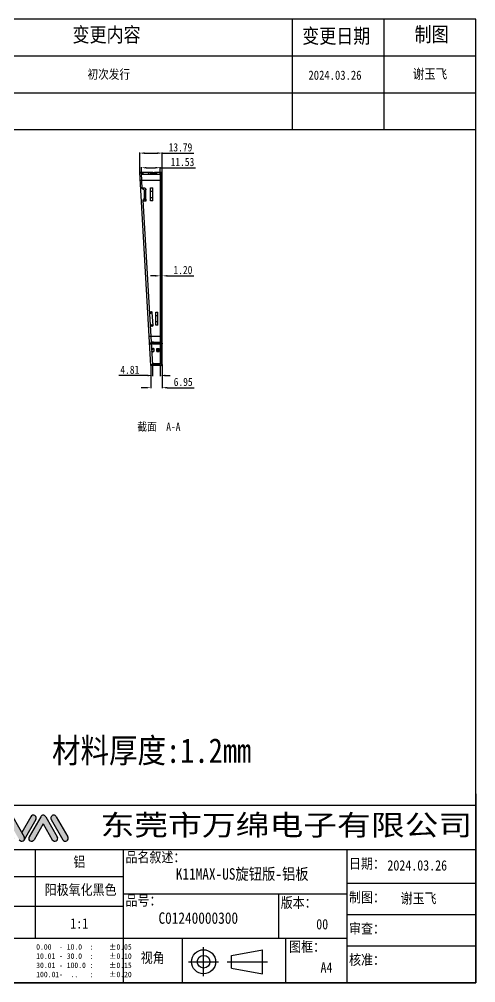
# Model space of a CAD drawing. Header units: millimetres. Extents: x 1550 to 2382, y -1061 to -419.
# Drawn here: x 2103 to 2382, y -1061 to -473 of the extents above; entities that cross this region are included whole.
import ezdxf

# ---------------------------------------------------------------- set-up
doc = ezdxf.new("R2010")
doc.units = ezdxf.units.MM
doc.header["$PDMODE"] = 3
doc.header["$PDSIZE"] = 8
doc.layers.get('0').update_dxf_attribs({"linetype": 'CONTINUOUS'})
doc.layers.get('Defpoints').update_dxf_attribs({"linetype": 'CONTINUOUS'})
for name, color, linetype in [('产品图形', 7, 'CONTINUOUS'), ('图框', 7, 'CONTINUOUS'), ('标注尺寸', 2, 'CONTINUOUS')]:
    doc.layers.add(name, color=color, linetype=linetype)
doc.styles.get("Standard").update_dxf_attribs({"font": '', "width": 0.85, "height": 5})
doc.styles.get('Standard').set_extended_font_data('SimSun')
doc.dimstyles.get("Standard").update_dxf_attribs({"dimtxt": 5, "dimasz": 3, "dimexe": 0.3, "dimexo": 0.3, "dimgap": 1, "dimtad": 1, "dimzin": 1, "dimdsep": 46, "dimtxsty": 'Standard', "dimcen": 0.09, "dimclrd": 3, "dimclre": 3, "dimclrt": 3, "dimadec": 0, "dimazin": 2, "dimtp": 0.01, "dimtm": 0.01, "dimtfac": 1, "dimtofl": 0, "dimtmove": 0, "dimatfit": 3, "dimfxl": 0, "dimtolj": 1, "dimarcsym": 0})

# ---------------------------------------------------------------- blocks, each defined once
blk = doc.blocks.new('*D44')
at = {"layer": 'Defpoints', "color": 0}
for p in [(2183.58, -684.49), (2190.53, -683.99), (2190.53, -698.03)]:
    blk.add_point(p, dxfattribs=at)
at = {"layer": '标注尺寸', "color": 3, "lineweight": -2}
for p, q in [((2183.58, -684.79), (2183.58, -698.33)), ((2190.53, -684.29), (2190.53, -698.33)), ((2180.58, -698.03), (2177.58, -698.03)), ((2193.53, -698.03), (2210.02, -698.03))]:
    blk.add_line(p, q, dxfattribs=at)
at = {"layer": '标注尺寸', "color": 3}
for points in [[(2180.58, -697.53), (2180.58, -698.53), (2183.58, -698.03)], [(2193.53, -697.53), (2193.53, -698.53), (2190.53, -698.03)]]:
    blk.add_solid(points, dxfattribs=at)
at = {"layer": '标注尺寸', "color": 3, "insert": (2203.27, -694.53), "char_height": 5, "attachment_point": 5}
blk.add_mtext('\\A1;6.95', dxfattribs=at)
blk = doc.blocks.new('*D45')
at = {"layer": 'Defpoints', "color": 0}
for p in [(2184.52, -683.49), (2189.33, -683.49), (2184.52, -690.6)]:
    blk.add_point(p, dxfattribs=at)
at = {"layer": '标注尺寸', "color": 3, "lineweight": -2}
for p, q in [((2184.52, -683.79), (2184.52, -690.9)), ((2189.33, -683.79), (2189.33, -690.9)), ((2181.52, -690.6), (2164.04, -690.6)), ((2192.33, -690.6), (2195.33, -690.6))]:
    blk.add_line(p, q, dxfattribs=at)
at = {"layer": '标注尺寸', "color": 3}
for points in [[(2181.52, -690.1), (2181.52, -691.1), (2184.52, -690.6)], [(2192.33, -690.1), (2192.33, -691.1), (2189.33, -690.6)]]:
    blk.add_solid(points, dxfattribs=at)
at = {"layer": '标注尺寸', "color": 3, "insert": (2170.71, -687.1), "char_height": 5, "attachment_point": 5}
blk.add_mtext('\\A1;4.81', dxfattribs=at)
blk = doc.blocks.new('*D46')
at = {"layer": 'Defpoints', "color": 0}
for p in [(2189.33, -629.65), (2190.53, -629.65), (2190.53, -629.76)]:
    blk.add_point(p, dxfattribs=at)
at = {"layer": '标注尺寸', "color": 3, "lineweight": -2}
for p, q in [((2186.33, -629.76), (2183.33, -629.76)), ((2189.33, -629.95), (2189.33, -630.06)), ((2190.53, -629.95), (2190.53, -630.06)), ((2193.53, -629.76), (2209.69, -629.76))]:
    blk.add_line(p, q, dxfattribs=at)
at = {"layer": '标注尺寸', "color": 3}
for points in [[(2186.33, -629.26), (2186.33, -630.26), (2189.33, -629.76)], [(2193.53, -629.26), (2193.53, -630.26), (2190.53, -629.76)]]:
    blk.add_solid(points, dxfattribs=at)
at = {"layer": '标注尺寸', "color": 3, "insert": (2203.11, -626.26), "char_height": 5, "attachment_point": 5}
blk.add_mtext('\\A1;1.20', dxfattribs=at)
blk = doc.blocks.new('*D47')
at = {"layer": 'Defpoints', "color": 0}
for p in [(2190.53, -554.86), (2176.73, -566.78), (2190.53, -567.28)]:
    blk.add_point(p, dxfattribs=at)
at = {"layer": '标注尺寸', "color": 3, "lineweight": -2}
for p, q in [((2176.73, -566.48), (2176.73, -554.56)), ((2179.73, -554.86), (2187.53, -554.86)), ((2190.53, -566.98), (2190.53, -554.56)), ((2190.53, -554.86), (2209.7, -554.86))]:
    blk.add_line(p, q, dxfattribs=at)
at = {"layer": '标注尺寸', "color": 3}
for points in [[(2179.73, -554.36), (2179.73, -555.36), (2176.73, -554.86)], [(2187.53, -554.36), (2187.53, -555.36), (2190.53, -554.86)]]:
    blk.add_solid(points, dxfattribs=at)
at = {"layer": '标注尺寸', "color": 3, "insert": (2201.61, -551.36), "char_height": 5, "attachment_point": 5}
blk.add_mtext('\\A1;13.79', dxfattribs=at)
blk = doc.blocks.new('*D48')
at = {"layer": 'Defpoints', "color": 0}
for p in [(2189.33, -563.8), (2177.79, -567.78), (2189.33, -567.78)]:
    blk.add_point(p, dxfattribs=at)
at = {"layer": '标注尺寸', "color": 3, "lineweight": -2}
for p, q in [((2177.79, -567.48), (2177.79, -563.5)), ((2180.79, -563.8), (2186.33, -563.8)), ((2189.33, -567.48), (2189.33, -563.5)), ((2189.33, -563.8), (2210.88, -563.8))]:
    blk.add_line(p, q, dxfattribs=at)
at = {"layer": '标注尺寸', "color": 3}
for points in [[(2180.79, -563.3), (2180.79, -564.3), (2177.79, -563.8)], [(2186.33, -563.3), (2186.33, -564.3), (2189.33, -563.8)]]:
    blk.add_solid(points, dxfattribs=at)
at = {"layer": '标注尺寸', "color": 3, "insert": (2202.82, -560.3), "char_height": 5, "attachment_point": 5}
blk.add_mtext('\\A1;11.53', dxfattribs=at)

msp = doc.modelspace()

# ---------------------------------------------------------------- hatches: boundary and pattern name
at = {"linetype": 'Continuous'}
h = msp.add_hatch(dxfattribs=at)
h.set_pattern_fill('XSEC0001', color=2, scale=7.137093, angle=45, style=0, pattern_type=0)
h.set_pattern_definition([(45, (1358.026, -1169.389), (-5.046687, 5.046687), [])])
edge = h.paths.add_edge_path()
edge.add_line((2177.793, -567.784), (2183.567, -567.784))
edge.add_line((2177.758, -567.184), (2177.793, -567.784))
edge.add_line((2177.758, -567.184), (2176.756, -567.184))
edge.add_line((2176.733, -566.784), (2176.756, -567.184))
edge.add_line((2176.733, -566.784), (2183.267, -566.784))
edge.add_line((2183.567, -567.084), (2183.267, -566.784))
edge.add_line((2183.567, -567.784), (2183.567, -567.084))
edge = h.paths.add_edge_path()
edge.add_line((2186.927, -567.784), (2189.327, -567.784))
edge.add_line((2186.927, -567.784), (2186.927, -567.084))
edge.add_line((2186.927, -567.084), (2187.227, -566.784))
edge.add_line((2187.227, -566.784), (2190.027, -566.784))
edge.add_arc((2190.027, -567.284), 0.5, 0, 90)
edge.add_line((2190.527, -683.991), (2190.527, -567.284))
edge.add_arc((2190.027, -683.991), 0.5, 270, 360)
edge.add_line((2183.576, -684.491), (2190.027, -684.491))
edge.add_line((2183.553, -684.091), (2183.576, -684.491))
edge.add_line((2184.555, -684.091), (2183.553, -684.091))
edge.add_line((2185.832, -683.491), (2184.555, -684.091))
edge.add_line((2185.832, -683.491), (2187.127, -683.491))
edge.add_line((2187.127, -683.491), (2187.127, -683.991))
edge.add_line((2188.627, -683.991), (2187.127, -683.991))
edge.add_line((2188.627, -683.491), (2188.627, -683.991))
edge.add_line((2188.627, -683.491), (2189.327, -683.491))
edge.add_line((2189.327, -567.784), (2189.327, -683.491))
at = {"layer": '图框'}
h = msp.add_hatch(color=252, dxfattribs=at)
h.paths.add_polyline_path([(2096.87, -973.938, 1), (2099.932, -972.179), (2092.845, -959.841, 1), (2089.783, -961.601)])
h.paths.add_polyline_path([(2103.227, -973.938, 1), (2106.29, -972.179), (2099.203, -959.841, 1), (2096.14, -961.601)])
h.paths.add_polyline_path([(2109.211, -972.179, 1), (2112.273, -973.938), (2117.829, -964.266), (2123.385, -973.938, 1), (2126.447, -972.179), (2119.36, -959.841, 0.5788196), (2116.298, -959.841)])
h.paths.add_polyline_path([(2125.793, -959.841, 1), (2122.73, -961.601), (2129.817, -973.938, 1), (2132.88, -972.179)])
msp.add_hatch(color=1, dxfattribs=at).paths.add_polyline_path([(2104.759, -969.513), (2106.29, -972.179, -0.2667692), (2106.29, -973.938), (2113.377, -961.601, 1), (2110.314, -959.841)])

# ---------------------------------------------------------------- linework, layer by layer
at = {"color": 7, "linetype": 'Continuous'}
for p, q in [((2183.576, -684.491), (2176.733, -566.784)), ((2184.747, -566.784), (2176.733, -566.784)), ((2177.758, -567.184), (2176.756, -567.184)), ((2178.303, -576.56), (2177.758, -567.184)), ((2178.512, -567.236), (2177.761, -567.236)), ((2177.793, -567.784), (2189.327, -567.784)), ((2179.348, -567.784), (2178.512, -567.236)), ((2183.567, -567.084), (2183.267, -566.784)), ((2183.327, -567.284), (2183.327, -567.784)), ((2184.827, -567.284), (2183.327, -567.284)), ((2183.567, -567.084), (2183.567, -567.784)), ((2186.927, -567.084), (2183.567, -567.084)), ((2184.747, -567.784), (2184.747, -566.784)), ((2184.827, -567.284), (2184.827, -567.784)), ((2184.967, -566.784), (2184.967, -567.784)), ((2185.527, -567.784), (2185.527, -566.784)), ((2185.747, -567.784), (2185.747, -566.784)), ((2190.027, -566.784), (2185.747, -566.784)), ((2186.927, -567.084), (2187.227, -566.784)), ((2186.927, -567.084), (2186.927, -567.784)), ((2189.327, -567.784), (2189.327, -683.491)), ((2190.027, -684.491), (2190.027, -566.784)), ((2190.527, -683.991), (2190.527, -567.284)), ((2176.994, -571.284), (2190.527, -571.284)), ((2178.278, -576.136), (2179.827, -576.136)), ((2183.327, -584.084), (2183.327, -576.084)), ((2183.327, -576.084), (2184.827, -576.084)), ((2184.827, -584.084), (2184.827, -576.084)), ((2190.527, -570.784), (2189.327, -570.784)), ((2190.527, -570.984), (2189.327, -570.984)), ((2190.527, -572.254), (2189.327, -572.254)), ((2190.527, -572.454), (2189.327, -572.454)), ((2189.327, -573.654), (2189.527, -573.654)), ((2189.327, -573.702), (2190.527, -573.702)), ((2190.527, -573.752), (2189.327, -573.752)), ((2190.527, -573.856), (2189.327, -573.856)), ((2190.527, -573.952), (2189.327, -573.952)), ((2189.327, -575.254), (2190.527, -575.254)), ((2189.327, -575.854), (2189.527, -575.854)), ((2189.527, -573.654), (2190.527, -572.654)), ((2189.527, -575.854), (2189.527, -573.654)), ((2189.527, -575.854), (2190.527, -576.854)), ((2179.512, -577.824), (2179.512, -582.449)), ((2180.428, -583.041), (2180.428, -577.232)), ((2184.827, -578.264), (2183.327, -578.264)), ((2183.327, -581.905), (2184.827, -581.905)), ((2190.527, -576.532), (2189.327, -576.532)), ((2189.327, -576.77), (2190.527, -576.77)), ((2189.327, -577.666), (2190.527, -577.666)), ((2190.527, -577.82), (2189.327, -577.82)), ((2190.527, -580.496), (2189.327, -580.496)), ((2189.327, -580.734), (2190.527, -580.734)), ((2189.327, -581.631), (2190.527, -581.631)), ((2190.527, -581.785), (2189.327, -581.785)), ((2189.527, -582.259), (2190.527, -581.259)), ((2178.709, -583.55), (2184.555, -684.091)), ((2179.333, -584.136), (2178.743, -584.136)), ((2180.428, -584.136), (2179.333, -584.136)), ((2180.428, -583.041), (2180.428, -584.136)), ((2184.827, -584.084), (2183.327, -584.084)), ((2189.327, -582.259), (2189.527, -582.259)), ((2189.327, -583.254), (2190.527, -583.254)), ((2190.527, -584.461), (2189.327, -584.461)), ((2190.527, -584.584), (2189.327, -584.584)), ((2189.327, -584.698), (2190.527, -584.698)), ((2189.327, -584.759), (2189.527, -584.759)), ((2190.527, -584.784), (2189.327, -584.784)), ((2189.327, -585.595), (2190.527, -585.595)), ((2190.527, -585.749), (2189.327, -585.749)), ((2190.527, -586.054), (2189.327, -586.054)), ((2190.527, -586.254), (2189.327, -586.254)), ((2190.527, -586.552), (2189.327, -586.552)), ((2190.527, -586.752), (2189.327, -586.752)), ((2190.527, -587.052), (2189.327, -587.052)), ((2189.327, -587.159), (2190.527, -587.159)), ((2190.527, -587.252), (2189.327, -587.252)), ((2190.527, -587.396), (2189.327, -587.396)), ((2189.327, -587.684), (2189.527, -587.684)), ((2189.527, -584.759), (2189.527, -582.259)), ((2189.527, -584.759), (2190.527, -585.759)), ((2189.527, -587.684), (2190.527, -586.684)), ((2189.527, -589.884), (2189.527, -587.684)), ((2190.527, -588.425), (2189.327, -588.425)), ((2189.327, -588.662), (2190.527, -588.662)), ((2189.327, -589.884), (2189.527, -589.884)), ((2190.527, -590.072), (2189.327, -590.072)), ((2189.327, -590.226), (2190.527, -590.226)), ((2189.327, -590.244), (2190.527, -590.244)), ((2190.527, -590.398), (2189.327, -590.398)), ((2189.327, -591.123), (2190.527, -591.123)), ((2190.527, -591.304), (2189.327, -591.304)), ((2190.527, -591.36), (2189.327, -591.36)), ((2190.527, -591.504), (2189.327, -591.504)), ((2190.527, -593.074), (2189.327, -593.074)), ((2189.327, -593.311), (2190.527, -593.311)), ((2189.527, -589.884), (2190.527, -590.884)), ((2190.527, -594.036), (2189.327, -594.036)), ((2189.327, -594.19), (2190.527, -594.19)), ((2189.327, -594.208), (2190.527, -594.208)), ((2190.527, -594.362), (2189.327, -594.362)), ((2189.327, -595.087), (2190.527, -595.087)), ((2190.527, -595.324), (2189.327, -595.324)), ((2190.527, -597.038), (2189.327, -597.038)), ((2189.327, -597.275), (2190.527, -597.275)), ((2190.527, -598), (2189.327, -598)), ((2189.327, -598.154), (2190.527, -598.154)), ((2189.327, -598.172), (2190.527, -598.172)), ((2190.527, -598.326), (2189.327, -598.326)), ((2189.327, -599.051), (2190.527, -599.051)), ((2190.527, -599.288), (2189.327, -599.288)), ((2190.527, -601.002), (2189.327, -601.002)), ((2189.327, -601.24), (2190.527, -601.24)), ((2190.527, -601.964), (2189.327, -601.964)), ((2189.327, -602.118), (2190.527, -602.118)), ((2189.327, -602.136), (2190.527, -602.136)), ((2190.527, -602.29), (2189.327, -602.29)), ((2189.327, -603.7), (2190.527, -603.7)), ((2190.527, -603.937), (2189.327, -603.937)), ((2190.527, -604.966), (2189.327, -604.966)), ((2190.527, -605.104), (2189.327, -605.104)), ((2189.327, -605.204), (2190.527, -605.204)), ((2190.527, -605.304), (2189.327, -605.304)), ((2189.327, -606.101), (2190.527, -606.101)), ((2190.527, -606.255), (2189.327, -606.255)), ((2190.527, -606.613), (2189.327, -606.613)), ((2189.327, -606.772), (2190.527, -606.772)), ((2189.327, -607.664), (2190.527, -607.664)), ((2190.527, -607.902), (2189.327, -607.902)), ((2190.527, -608.931), (2189.327, -608.931)), ((2189.327, -609.168), (2190.527, -609.168)), ((2190.527, -610.354), (2189.327, -610.354)), ((2190.527, -610.554), (2189.327, -610.554)), ((2190.527, -610.578), (2189.327, -610.578)), ((2189.327, -610.736), (2190.527, -610.736)), ((2189.327, -611.629), (2190.527, -611.629)), ((2190.527, -611.852), (2189.327, -611.852)), ((2190.527, -611.866), (2189.327, -611.866)), ((2189.327, -611.882), (2190.527, -611.882)), ((2190.527, -612.036), (2189.327, -612.036)), ((2190.527, -612.052), (2189.327, -612.052)), ((2190.527, -614.542), (2189.327, -614.542)), ((2189.327, -614.696), (2190.527, -614.696)), ((2190.527, -614.712), (2189.327, -614.712)), ((2189.327, -614.949), (2190.527, -614.949)), ((2189.327, -615.593), (2190.527, -615.593)), ((2190.527, -615.83), (2189.327, -615.83)), ((2189.327, -615.846), (2190.527, -615.846)), ((2190.527, -616), (2189.327, -616)), ((2190.527, -618.506), (2189.327, -618.506)), ((2189.327, -618.66), (2190.527, -618.66)), ((2190.527, -618.676), (2189.327, -618.676)), ((2189.327, -618.913), (2190.527, -618.913)), ((2189.327, -619.557), (2190.527, -619.557)), ((2190.527, -619.794), (2189.327, -619.794)), ((2189.327, -619.81), (2190.527, -619.81)), ((2190.527, -619.964), (2189.327, -619.964)), ((2190.527, -622.47), (2189.327, -622.47)), ((2189.327, -622.624), (2190.527, -622.624)), ((2190.527, -622.64), (2189.327, -622.64)), ((2189.327, -622.877), (2190.527, -622.877)), ((2189.327, -623.77), (2190.527, -623.77)), ((2189.327, -623.774), (2190.527, -623.774)), ((2190.527, -623.928), (2189.327, -623.928)), ((2190.527, -624.154), (2189.327, -624.154)), ((2190.527, -624.354), (2189.327, -624.354)), ((2190.527, -624.652), (2189.327, -624.652)), ((2190.527, -624.852), (2189.327, -624.852)), ((2190.527, -625.152), (2189.327, -625.152)), ((2190.527, -625.352), (2189.327, -625.352)), ((2190.527, -625.575), (2189.327, -625.575)), ((2190.527, -626.604), (2189.327, -626.604)), ((2189.327, -626.842), (2190.527, -626.842)), ((2190.527, -628.154), (2189.327, -628.154)), ((2190.527, -628.251), (2189.327, -628.251)), ((2190.527, -628.354), (2189.327, -628.354)), ((2189.327, -628.41), (2190.527, -628.41)), ((2189.327, -629.302), (2190.527, -629.302)), ((2190.527, -629.404), (2189.327, -629.404)), ((2189.327, -629.497), (2190.527, -629.497)), ((2190.527, -629.539), (2189.327, -629.539)), ((2190.527, -629.604), (2189.327, -629.604)), ((2190.527, -629.651), (2189.327, -629.651)), ((2190.527, -632.215), (2189.327, -632.215)), ((2190.527, -632.327), (2189.327, -632.327)), ((2189.327, -632.374), (2190.527, -632.374)), ((2189.327, -632.564), (2190.527, -632.564)), ((2189.327, -633.266), (2190.527, -633.266)), ((2189.327, -633.461), (2190.527, -633.461)), ((2190.527, -633.504), (2189.327, -633.504)), ((2190.527, -633.615), (2189.327, -633.615)), ((2190.527, -634.154), (2189.327, -634.154)), ((2190.527, -634.354), (2189.327, -634.354)), ((2190.527, -636.18), (2189.327, -636.18)), ((2190.527, -636.291), (2189.327, -636.291)), ((2189.327, -636.338), (2190.527, -636.338)), ((2189.327, -636.529), (2190.527, -636.529)), ((2189.327, -637.231), (2190.527, -637.231)), ((2189.327, -637.421), (2190.527, -637.421)), ((2189.327, -637.425), (2190.527, -637.425)), ((2190.527, -637.468), (2189.327, -637.468)), ((2190.527, -637.579), (2189.327, -637.579)), ((2190.527, -640.144), (2189.327, -640.144)), ((2190.527, -640.256), (2189.327, -640.256)), ((2189.327, -640.302), (2190.527, -640.302)), ((2189.327, -640.493), (2190.527, -640.493)), ((2189.327, -641.39), (2190.527, -641.39)), ((2190.527, -641.544), (2189.327, -641.544)), ((2189.327, -642.953), (2190.527, -642.953)), ((2190.527, -643.204), (2189.327, -643.204)), ((2190.527, -643.404), (2189.327, -643.404)), ((2190.527, -644.22), (2189.327, -644.22)), ((2189.327, -644.457), (2190.527, -644.457)), ((2189.327, -645.354), (2190.527, -645.354)), ((2190.527, -645.508), (2189.327, -645.508)), ((2190.527, -645.867), (2189.327, -645.867)), ((2189.327, -646.025), (2190.527, -646.025)), ((2182.668, -651.635), (2183.976, -651.611)), ((2184.194, -652.05), (2184.663, -660.108)), ((2186.627, -651.904), (2187.827, -651.904)), ((2186.627, -659.904), (2186.627, -651.904)), ((2187.827, -659.904), (2187.827, -651.904)), ((2189.327, -646.918), (2190.527, -646.918)), ((2190.527, -647.155), (2189.327, -647.155)), ((2190.527, -647.954), (2189.327, -647.954)), ((2190.527, -648.154), (2189.327, -648.154)), ((2190.527, -648.184), (2189.327, -648.184)), ((2189.327, -648.421), (2190.527, -648.421)), ((2189.327, -649.135), (2190.527, -649.135)), ((2190.527, -649.289), (2189.327, -649.289)), ((2190.527, -649.831), (2189.327, -649.831)), ((2189.327, -649.989), (2190.527, -649.989)), ((2189.327, -650.882), (2190.527, -650.882)), ((2190.527, -651.119), (2189.327, -651.119)), ((2190.527, -651.965), (2189.327, -651.965)), ((2189.327, -652.202), (2190.527, -652.202)), ((2187.827, -654.084), (2186.627, -654.084)), ((2186.627, -657.725), (2187.827, -657.725)), ((2190.527, -653.204), (2189.327, -653.204)), ((2190.527, -653.404), (2189.327, -653.404)), ((2190.527, -653.795), (2189.327, -653.795)), ((2189.327, -653.953), (2190.527, -653.953)), ((2189.327, -654.36), (2190.527, -654.36)), ((2189.327, -654.402), (2190.527, -654.402)), ((2189.327, -654.517), (2189.865, -654.516)), ((2190.527, -654.556), (2189.327, -654.556)), ((2190.527, -654.631), (2189.327, -654.631)), ((2189.327, -654.808), (2190.527, -654.808)), ((2189.327, -654.846), (2190.527, -654.846)), ((2190.527, -654.868), (2189.327, -654.868)), ((2190.527, -655.083), (2189.327, -655.083)), ((2189.327, -655.161), (2190.527, -655.161)), ((2190.527, -655.567), (2189.327, -655.567)), ((2189.327, -655.804), (2190.527, -655.804)), ((2190.527, -656.219), (2189.327, -656.219)), ((2189.327, -656.241), (2190.527, -656.241)), ((2189.327, -656.564), (2190.527, -656.564)), ((2190.527, -656.657), (2189.327, -656.657)), ((2190.527, -656.718), (2189.327, -656.718)), ((2190.527, -657.011), (2189.327, -657.011)), ((2190.527, -657.759), (2189.327, -657.759)), ((2189.327, -657.844), (2190.527, -657.844)), ((2189.327, -657.918), (2190.527, -657.918)), ((2189.527, -658.586), (2190.527, -657.586)), ((2189.527, -659.104), (2190.527, -658.104)), ((2184.497, -660.583), (2183.189, -660.607)), ((2187.827, -659.904), (2186.627, -659.904)), ((2189.327, -658.586), (2189.527, -658.586)), ((2189.327, -658.81), (2190.527, -658.81)), ((2190.527, -659.047), (2189.327, -659.047)), ((2189.327, -659.104), (2189.527, -659.104)), ((2189.327, -659.354), (2190.527, -659.354)), ((2189.327, -659.396), (2190.527, -659.396)), ((2189.327, -659.511), (2189.865, -659.51)), ((2190.527, -659.55), (2189.327, -659.55)), ((2189.327, -659.631), (2190.527, -659.631)), ((2189.327, -659.802), (2190.527, -659.802)), ((2190.527, -659.862), (2189.327, -659.862)), ((2189.327, -660.156), (2190.527, -660.156)), ((2190.527, -660.561), (2189.327, -660.561)), ((2189.327, -660.799), (2190.527, -660.799)), ((2189.327, -661.304), (2189.527, -661.304)), ((2190.527, -661.723), (2189.327, -661.723)), ((2189.327, -661.882), (2190.527, -661.882)), ((2189.327, -662.591), (2190.527, -662.591)), ((2190.527, -662.828), (2189.327, -662.828)), ((2189.327, -663.858), (2190.527, -663.858)), ((2189.327, -663.987), (2190.527, -663.987)), ((2190.527, -664.141), (2189.327, -664.141)), ((2189.527, -661.304), (2189.527, -658.586)), ((2189.527, -660.786), (2190.527, -661.786)), ((2189.527, -661.304), (2190.527, -662.304)), ((2190.527, -666.704), (2182.542, -666.704)), ((2183.747, -670.204), (2189.327, -670.204)), ((2184.31, -670.804), (2185.227, -670.204)), ((2185.23, -670.202), (2185.226, -670.204)), ((2187.127, -670.204), (2187.127, -670.704)), ((2188.627, -670.204), (2188.627, -670.704)), ((2190.527, -664.69), (2189.327, -664.69)), ((2190.527, -665.044), (2189.327, -665.044)), ((2189.327, -665.46), (2190.527, -665.46)), ((2190.527, -665.482), (2189.327, -665.482)), ((2190.527, -665.504), (2189.327, -665.504)), ((2189.327, -665.663), (2190.527, -665.663)), ((2190.527, -666.817), (2189.327, -666.817)), ((2189.327, -666.88), (2190.527, -666.88)), ((2190.527, -667.004), (2189.327, -667.004)), ((2189.327, -667.054), (2190.527, -667.054)), ((2190.527, -667.117), (2189.327, -667.117)), ((2190.527, -667.204), (2189.327, -667.204)), ((2190.527, -668.129), (2189.327, -668.129)), ((2189.327, -668.287), (2190.527, -668.287)), ((2189.327, -668.695), (2189.527, -668.695)), ((2189.327, -670.02), (2190.527, -670.02)), ((2190.527, -670.257), (2189.327, -670.257)), ((2189.527, -668.695), (2190.527, -667.695)), ((2189.527, -670.895), (2189.527, -668.695)), ((2184.31, -670.804), (2182.78, -670.804)), ((2183.795, -671.032), (2182.794, -671.032)), ((2190.027, -671.204), (2182.804, -671.204)), ((2190.027, -671.423), (2182.816, -671.423)), ((2183.761, -670.445), (2189.327, -670.445)), ((2183.973, -674.095), (2185.067, -674.094)), ((2185.175, -675.967), (2184.082, -675.967)), ((2185.152, -675.955), (2185.165, -675.952)), ((2185.295, -674.202), (2185.392, -675.857)), ((2188.627, -670.704), (2187.127, -670.704)), ((2187.127, -674.191), (2188.627, -674.191)), ((2187.127, -676), (2187.127, -674.191)), ((2188.627, -675.133), (2187.127, -675.133)), ((2188.627, -675.855), (2187.127, -675.855)), ((2187.127, -675.891), (2188.627, -675.891)), ((2187.127, -676), (2188.627, -676)), ((2188.627, -674.191), (2188.627, -676)), ((2189.327, -670.895), (2189.527, -670.895)), ((2189.327, -671.874), (2190.527, -671.874)), ((2190.527, -672.112), (2189.327, -672.112)), ((2190.527, -672.933), (2189.327, -672.933)), ((2189.327, -673.092), (2190.527, -673.092)), ((2190.527, -673.123), (2189.327, -673.123)), ((2189.327, -673.281), (2190.527, -673.281)), ((2189.527, -670.895), (2190.527, -671.895)), ((2189.327, -677.443), (2190.527, -677.443)), ((2190.527, -677.68), (2189.327, -677.68)), ((2190.527, -680.356), (2189.327, -680.356)), ((2189.327, -680.515), (2190.527, -680.515)), ((2183.541, -683.881), (2184.542, -683.881)), ((2184.555, -684.091), (2183.553, -684.091)), ((2190.027, -684.272), (2183.563, -684.272)), ((2190.027, -684.491), (2183.576, -684.491)), ((2184.508, -683.294), (2189.327, -683.294)), ((2184.52, -683.491), (2189.327, -683.491)), ((2185.609, -683.491), (2184.529, -683.66)), ((2185.832, -683.491), (2184.555, -684.091)), ((2187.127, -683.491), (2187.127, -683.991)), ((2188.627, -683.991), (2187.127, -683.991)), ((2188.627, -683.491), (2188.627, -683.991))]:
    msp.add_line(p, q, dxfattribs=at)
at = {"color": 4, "linetype": 'Continuous'}
msp.add_line((2184.747, -566.784), (2185.747, -566.784), dxfattribs=at)
at = {"color": 7, "linetype": 'Continuous'}
for points in [[(2185.229, -670.204), (2185.223, -670.205), (2185.217, -670.204)], [(2185.226, -670.204), (2185.226, -670.205), (2185.228, -670.204), (2185.229, -670.204)], [(2184.102, -676.312), (2184.264, -676.25), (2184.342, -676.22), (2184.417, -676.192), (2184.49, -676.165), (2184.56, -676.14), (2184.628, -676.116), (2184.693, -676.093), (2184.755, -676.072), (2184.814, -676.052), (2184.871, -676.034), (2184.924, -676.017), (2184.974, -676.002), (2185.02, -675.989), (2185.062, -675.977), (2185.099, -675.967), (2185.129, -675.96)], [(2185.129, -675.96), (2185.166, -675.952), (2185.155, -675.953), (2185.133, -675.955), (2185.102, -675.956)]]:
    msp.add_lwpolyline(points, dxfattribs=at)
for centre, start, end in [((2190.027, -567.284), 0, 90), ((2190.027, -670.704), 270, 0), ((2190.027, -683.991), 270, 0)]:
    msp.add_arc(centre, 0.5, start, end, dxfattribs=at)
for points, knots in [([(2179.336, -567.784), (2179.274, -567.754), (2178.988, -567.661), (2178.673, -567.706), (2178.459, -567.784)], [0, 0, 0, 0, 0.2336721, 1, 1, 1, 1]), ([(2179.336, -567.784), (2179.274, -567.754), (2178.988, -567.661), (2178.673, -567.706), (2178.459, -567.784)], [0, 0, 0, 0, 0.2336722, 1, 1, 1, 1]), ([(2179.846, -576.136), (2179.876, -576.14), (2179.931, -576.167), (2180.007, -576.211), (2180.078, -576.271), (2180.146, -576.342), (2180.211, -576.428), (2180.27, -576.529), (2180.323, -576.644), (2180.368, -576.772), (2180.402, -576.913), (2180.423, -577.067), (2180.428, -577.176), (2180.428, -577.232)], [0, 0, 0, 0, 0.0684439, 0.1339471, 0.2027841, 0.2772037, 0.3583307, 0.4467286, 0.5425158, 0.6453402, 0.7543709, 0.8717249, 1, 1, 1, 1]), ([(2178.303, -576.56), (2178.395, -576.591), (2178.567, -576.655), (2178.803, -576.765), (2179, -576.885), (2179.165, -577.017), (2179.304, -577.17), (2179.418, -577.355), (2179.495, -577.578), (2179.512, -577.74), (2179.512, -577.824)], [0, 0, 0, 0, 0.1549468, 0.292706, 0.4140931, 0.5223383, 0.6275084, 0.7419763, 0.8667598, 1, 1, 1, 1]), ([(2179.512, -577.824), (2179.63, -577.775), (2179.856, -577.666), (2180.165, -577.469), (2180.346, -577.314), (2180.428, -577.232)], [0, 0, 0, 0, 0.3510822, 0.6826981, 1, 1, 1, 1]), ([(2178.709, -583.55), (2178.826, -583.494), (2179.045, -583.368), (2179.315, -583.112), (2179.479, -582.794), (2179.512, -582.562), (2179.512, -582.449)], [0, 0, 0, 0, 0.2696665, 0.5223656, 0.7640427, 1, 1, 1, 1]), ([(2180.428, -583.041), (2180.277, -583.257), (2179.938, -583.653), (2179.542, -583.99), (2179.333, -584.136)], [0, 0, 0, 0, 0.5080772, 1, 1, 1, 1]), ([(2180.428, -583.041), (2180.346, -582.959), (2180.165, -582.804), (2179.856, -582.607), (2179.63, -582.498), (2179.512, -582.449)], [0, 0, 0, 0, 0.3170253, 0.6485712, 1, 1, 1, 1]), ([(2183.976, -651.611), (2183.98, -651.645), (2183.933, -651.705), (2183.85, -651.753), (2183.752, -651.796), (2183.632, -651.836), (2183.488, -651.876), (2183.321, -651.914), (2183.131, -651.951), (2182.918, -651.986), (2182.768, -652.007), (2182.69, -652.017)], [0, 0, 0, 0, 0.0746967, 0.1358647, 0.2122857, 0.3035765, 0.4106458, 0.5340831, 0.6736305, 0.828796, 1, 1, 1, 1]), ([(2184.194, -652.05), (2184.163, -652.093), (2184.091, -652.176), (2183.964, -652.292), (2183.815, -652.402), (2183.643, -652.508), (2183.45, -652.608), (2183.234, -652.703), (2182.996, -652.791), (2182.827, -652.844), (2182.739, -652.869)], [0, 0, 0, 0, 0.0938252, 0.1941402, 0.3030967, 0.4216732, 0.5500175, 0.6883187, 0.8377011, 1, 1, 1, 1]), ([(2183.976, -651.611), (2184.008, -651.631), (2184.068, -651.683), (2184.134, -651.787), (2184.179, -651.912), (2184.191, -652.003), (2184.194, -652.05)], [0, 0, 0, 0, 0.2219674, 0.4613868, 0.7209223, 1, 1, 1, 1]), ([(2189.865, -654.516), (2189.939, -654.516), (2190.086, -654.514), (2190.307, -654.514), (2190.453, -654.514), (2190.527, -654.514)], [0, 0, 0, 0, 0.3345172, 0.6679, 1, 1, 1, 1]), ([(2183.116, -659.343), (2183.172, -659.356), (2183.279, -659.384), (2183.434, -659.429), (2183.578, -659.475), (2183.711, -659.522), (2183.834, -659.571), (2183.949, -659.62), (2184.055, -659.67), (2184.154, -659.721), (2184.246, -659.774), (2184.332, -659.827), (2184.411, -659.881), (2184.483, -659.937), (2184.55, -659.993), (2184.609, -660.049), (2184.646, -660.088), (2184.663, -660.108)], [0, 0, 0, 0, 0.0985268, 0.1906115, 0.2766832, 0.3572106, 0.4326959, 0.5036682, 0.5706741, 0.634224, 0.6946959, 0.7522897, 0.8070888, 0.8591613, 0.9085944, 0.9554842, 1, 1, 1, 1]), ([(2183.167, -660.231), (2183.215, -660.236), (2183.305, -660.245), (2183.436, -660.26), (2183.557, -660.276), (2183.669, -660.292), (2183.773, -660.308), (2183.869, -660.325), (2183.958, -660.342), (2184.041, -660.36), (2184.116, -660.378), (2184.184, -660.397), (2184.245, -660.416), (2184.299, -660.435), (2184.361, -660.46), (2184.434, -660.496), (2184.492, -660.547), (2184.497, -660.583)], [0, 0, 0, 0, 0.1011319, 0.1945866, 0.2810596, 0.3612612, 0.4358582, 0.5053364, 0.569918, 0.6296564, 0.6845776, 0.7347172, 0.7801175, 0.8209202, 0.8575216, 0.9210668, 1, 1, 1, 1]), ([(2184.663, -660.108), (2184.665, -660.142), (2184.665, -660.209), (2184.653, -660.304), (2184.63, -660.388), (2184.597, -660.464), (2184.554, -660.53), (2184.518, -660.567), (2184.497, -660.583)], [0, 0, 0, 0, 0.1999154, 0.3818176, 0.5479457, 0.702494, 0.8508872, 1, 1, 1, 1]), ([(2189.865, -659.51), (2189.939, -659.51), (2190.086, -659.508), (2190.307, -659.509), (2190.453, -659.508), (2190.527, -659.508)], [0, 0, 0, 0, 0.3345173, 0.6679001, 1, 1, 1, 1]), ([(2185.227, -670.204), (2185.079, -670.301), (2184.687, -670.397), (2184.314, -670.288), (2184.131, -670.204)], [0, 0, 0, 0, 0.467967, 1, 1, 1, 1]), ([(2185.067, -674.094), (2185.072, -674.128), (2184.967, -674.129), (2184.89, -674.159), (2184.787, -674.18), (2184.67, -674.207), (2184.528, -674.236), (2184.367, -674.268), (2184.184, -674.303), (2184.055, -674.327), (2183.988, -674.339)], [0, 0, 0, 0, 0.0941915, 0.1663308, 0.257228, 0.3672738, 0.4968465, 0.6457089, 0.813417, 1, 1, 1, 1]), ([(2185.295, -674.202), (2185.264, -674.225), (2185.195, -674.273), (2185.082, -674.347), (2184.95, -674.429), (2184.8, -674.518), (2184.632, -674.614), (2184.446, -674.718), (2184.241, -674.829), (2184.098, -674.905), (2184.023, -674.944)], [0, 0, 0, 0, 0.0786864, 0.1705815, 0.2758849, 0.3943979, 0.5258167, 0.6701291, 0.8278889, 1, 1, 1, 1]), ([(2184.087, -676.054), (2184.129, -676.048), (2184.21, -676.038), (2184.327, -676.025), (2184.435, -676.012), (2184.535, -676.001), (2184.627, -675.991), (2184.712, -675.983), (2184.789, -675.976), (2184.859, -675.969), (2184.922, -675.964), (2184.977, -675.961), (2185.039, -675.956), (2185.094, -675.962), (2185.172, -675.943), (2185.175, -675.967)], [0, 0, 0, 0, 0.1164595, 0.2238774, 0.3230249, 0.4145947, 0.4990527, 0.5766104, 0.647371, 0.7114777, 0.7691156, 0.8203868, 0.8651936, 0.9348039, 1, 1, 1, 1]), ([(2184.101, -676.29), (2184.156, -676.268), (2184.261, -676.227), (2184.413, -676.169), (2184.553, -676.117), (2184.682, -676.07), (2184.8, -676.029), (2184.909, -675.992), (2185.009, -675.96), (2185.101, -675.931), (2185.185, -675.907), (2185.26, -675.887), (2185.328, -675.87), (2185.371, -675.861), (2185.392, -675.857)], [0, 0, 0, 0, 0.1299244, 0.2491582, 0.3584428, 0.4585601, 0.5502983, 0.6344185, 0.7115313, 0.7819702, 0.8458721, 0.9033771, 0.9546938, 1, 1, 1, 1]), ([(2185.067, -674.094), (2185.09, -674.098), (2185.132, -674.105), (2185.2, -674.123), (2185.26, -674.145), (2185.294, -674.184), (2185.295, -674.202)], [0, 0, 0, 0, 0.2699162, 0.4854515, 0.7992071, 1, 1, 1, 1]), ([(2185.392, -675.857), (2185.393, -675.885), (2185.339, -675.926), (2185.263, -675.95), (2185.207, -675.962), (2185.175, -675.967)], [0, 0, 0, 0, 0.3341156, 0.6227674, 1, 1, 1, 1]), ([(2190.527, -670.934), (2190.527, -671.019), (2190.479, -671.192), (2190.288, -671.378), (2190.113, -671.423), (2190.027, -671.423)], [0, 0, 0, 0, 0.3301337, 0.6634773, 1, 1, 1, 1]), ([(2190.527, -683.783), (2190.527, -683.868), (2190.479, -684.041), (2190.288, -684.227), (2190.113, -684.272), (2190.027, -684.272)], [0, 0, 0, 0, 0.3301337, 0.6634773, 1, 1, 1, 1])]:
    msp.add_open_spline(points, degree=3, knots=knots, dxfattribs=at)
at = {"layer": '图框'}
for p, q in [((2269.844, -473.183), (2269.844, -540.383)), ((2325.844, -473.183), (2325.844, -540.383)), ((2003.844, -495.583), (2381.843, -495.583)), ((2003.844, -517.983), (2381.843, -517.983)), ((2003.844, -540.383), (2381.843, -540.383)), ((2381.843, -945.895), (2381.843, -1061.183)), ((2070.578, -952.745), (2381.843, -952.745)), ((2099.203, -959.841), (2106.29, -972.179)), ((2110.314, -959.841), (2104.759, -969.513)), ((2113.377, -961.601), (2106.29, -973.938)), ((2116.298, -959.841), (2109.211, -972.179)), ((2117.829, -964.266), (2112.273, -973.938)), ((2117.829, -964.266), (2123.385, -973.938)), ((2119.36, -959.841), (2126.447, -972.179)), ((2122.73, -961.601), (2129.817, -973.938)), ((2125.793, -959.841), (2132.88, -972.179)), ((2070.578, -979.854), (2381.843, -979.854)), ((2113.059, -1034.073), (2113.059, -979.854)), ((2166.809, -1061.183), (2166.809, -979.854)), ((2303.273, -1061.183), (2303.273, -979.854)), ((2070.578, -996.447), (2166.809, -996.447)), ((2303.273, -1000.408), (2381.843, -1000.408)), ((2166.809, -1006.964), (2303.273, -1006.964)), ((2261.545, -1006.964), (2261.545, -1034.073)), ((2070.578, -1014.535), (2166.809, -1014.535)), ((2303.273, -1019.491), (2381.843, -1019.491)), ((2070.578, -1034.073), (2303.273, -1034.073)), ((2202.59, -1034.073), (2202.59, -1061.183)), ((2265.693, -1034.073), (2265.693, -1061.183)), ((2215.717, -1057.186), (2215.717, -1039.461)), ((2303.273, -1038.574), (2381.843, -1038.574)), ((2232.746, -1044.554), (2251.704, -1041.044)), ((2232.746, -1052.254), (2232.746, -1044.554)), ((2251.704, -1055.765), (2251.704, -1041.044)), ((2206.486, -1048.404), (2224.901, -1048.404)), ((2230.126, -1048.404), (2254.793, -1048.404)), ((2232.746, -1052.254), (2251.704, -1055.765)), ((2381.843, -1061.183), (2070.578, -1061.183))]:
    msp.add_line(p, q, dxfattribs=at)
msp.add_lwpolyline([(1550.243, -1061.183), (2381.843, -1061.183), (2381.843, -473.183), (1550.243, -473.183)], close=True, dxfattribs=at)
for radius in [7.36, 3.85]:
    msp.add_circle((2215.717, -1048.404), radius, dxfattribs=at)
for centre, start, end in [((2111.846, -960.721), 330.126197, 150.126197), ((2117.829, -960.721), 29.873803, 150.126197), ((2124.262, -960.721), 29.873803, 209.873803), ((2104.759, -973.059), 209.873803, 29.873803), ((2110.742, -973.059), 150.126197, 330.126197), ((2124.916, -973.059), 209.873803, 29.873803), ((2131.349, -973.059), 209.873803, 29.873803)]:
    msp.add_arc(centre, 1.766, start, end, dxfattribs=at)

# ---------------------------------------------------------------- texts
at = {"color": 2, "linetype": 'Continuous', "insert": (2201.612, -719.361), "char_height": 5, "width": 187.425, "attachment_point": 3, "line_spacing_factor": 0.9}
msp.add_mtext('截面  A-A', dxfattribs=at)
at = {"layer": '产品图形', "attachment_point": 1}
for s, insert, char_height, width in [('初次发行', (2144.869, -503.936), 5.6, 27.76667), ('2024.03.26', (2279.729, -504.502), 5.6, 30.4095), ('谢玉飞', (2343.503, -503.498), 6, 34.10392)]:
    msp.add_mtext(s, dxfattribs=dict(at, insert=insert, char_height=char_height, width=width))
at = {"layer": '图框', "attachment_point": 1}
for s, insert, char_height, width in [('{\\fSimSun|b0|i0|c134|p2;变更内容}', (2135.716, -478.099), 8.96, 52.16628), ('变更日期', (2275.934, -478.901), 8.96, 45.3708), ('制图', (2344.501, -477.929), 8.96, 33.96678), ('{\\fMicrosoft YaHei|b0|i0|c134|p34;\\W1.2;东莞市万绵电子有限公司}', (2152.822, -958.667), 12.6, 247.6925)]:
    msp.add_mtext(s, dxfattribs=dict(at, insert=insert, char_height=char_height, width=width))
at = {"layer": '图框', "lineweight": 0, "attachment_point": 1}
for s, insert, char_height, width in [('{\\fSimSun|b0|i0|c134|p54;\\C4;品名叙述：}', (2168.06, -981.377), 6.3, 63.2344), ('{\\fSimSun|b0|i0|c134|p54;\\C4;铝}', (2136.29, -984.285), 6.3, 63.2344), ('{\\fSimSun|b0|i0|c134|p54;\\C4;日期：}', (2304.524, -985.301), 6.3, 63.2344), ('{\\C4;2024.03.26}', (2327.932, -986.409), 6.3, 63.2344), ('{\\C4;K11MAX-US旋钮版-铝板}', (2198.771, -991.287), 7, 92.53066), ('{\\fSimSun|b0|i0|c134|p54;\\C4;阳极氧化黑色}', (2118.777, -1001.255), 6.3, 63.2344), ('{\\fSimSun|b0|i0|c134|p54;\\C4;制图：}', (2304.524, -1005.855), 6.3, 63.2344), ('{\\fSimSun|b0|i0|c134|p54;\\C4;品号：}', (2168.06, -1007.784), 6.3, 63.2344), ('{\\fSimSun|b0|i0|c134|p54;\\C4;版本：}', (2262.795, -1009.127), 6.3, 63.2344), ('{\\fSimSun|b0|i0|c134|p54;\\C4;谢玉飞}', (2335.978, -1006.522), 6.3, 63.2344), ('{\\fSimSun|b0|i0|c134|p54;\\C4;1:1}', (2134.384, -1021.841), 6.3, 63.2344), ('{\\fSimSun|b0|i0|c134|p54;\\C4;00}', (2284.494, -1022.313), 6.3, 63.2344), ('{\\fSimSun|b0|i0|c134|p54;\\C4;审查：}', (2304.524, -1024.938), 6.3, 63.2344), ('{\\fSimSun|b0|i0|c134|p54;\\C4;图框：}', (2267.943, -1036.026), 6.3, 63.2344), ('{\\fSimSun|b0|i0|c134|p54;\\C4;视角}', (2177.345, -1042.766), 6.3, 63.2344), ('{\\fSimSun|b0|i0|c134|p54;\\C4;核准：}', (2304.524, -1044.02), 6.3, 63.2344), ('{\\fSimSun|b0|i0|c134|p54;\\C4;A4}', (2287.096, -1048.694), 6.3, 63.2344)]:
    msp.add_mtext(s, dxfattribs=dict(at, insert=insert, char_height=char_height, width=width))
at = {"layer": '图框', "color": 4, "insert": (2113.571, -1037.643), "char_height": 3.36, "width": 63.77423, "attachment_point": 1}
msp.add_mtext('{\\fSimSun|b0|i0|c134|p2;0.00  - 10.0  :    %%P0.05\\P10.01 - 30.0  :    %%P0.10\\P30.01 - 100.0 :    %%P0.15\\P100.01-  ..   :    %%P0.20}', dxfattribs=at)
at = {"layer": '标注尺寸', "attachment_point": 1}
for s, insert, char_height, width in [('材料厚度:1.2mm', (2123.224, -911.979), 15, 136.69453), ('{\\C4;C01240000300}', (2188.208, -1018.21), 7, 44.82792)]:
    msp.add_mtext(s, dxfattribs=dict(at, insert=insert, char_height=char_height, width=width))

# ---------------------------------------------------------------- dimensions: what is measured, and where the dimension line sits
at = {"layer": '标注尺寸', "color": 1}
for base, p1, p2, picture, middle in [((2190.527, -554.863), (2176.733, -566.784), (2190.527, -567.284), '*D47', (2201.614, -554.863)), ((2189.327, -563.803), (2177.793, -567.784), (2189.327, -567.784), '*D48', (2202.819, -563.803)), ((2184.52, -690.602), (2189.327, -683.491), (2184.52, -683.491), '*D45', (2170.705, -690.602)), ((2190.527, -698.03), (2183.576, -684.491), (2190.527, -683.991), '*D44', (2203.272, -698.03))]:
    dim = msp.add_linear_dim(base=base, p1=p1, p2=p2, dimstyle='Standard', dxfattribs=at)
    dim.commit()
    dim.dimension.update_dxf_attribs({"geometry": picture, "text_midpoint": middle, "dimtype": 160})
dim = msp.add_linear_dim(base=(2190.527, -629.756), p1=(2189.327, -629.651), p2=(2190.527, -629.651), dimstyle='Standard', dxfattribs=at)
dim.commit()
dim.dimension.update_dxf_attribs({"geometry": '*D46', "text_midpoint": (2203.106, -626.256)})

doc.saveas('drawing.dxf')
